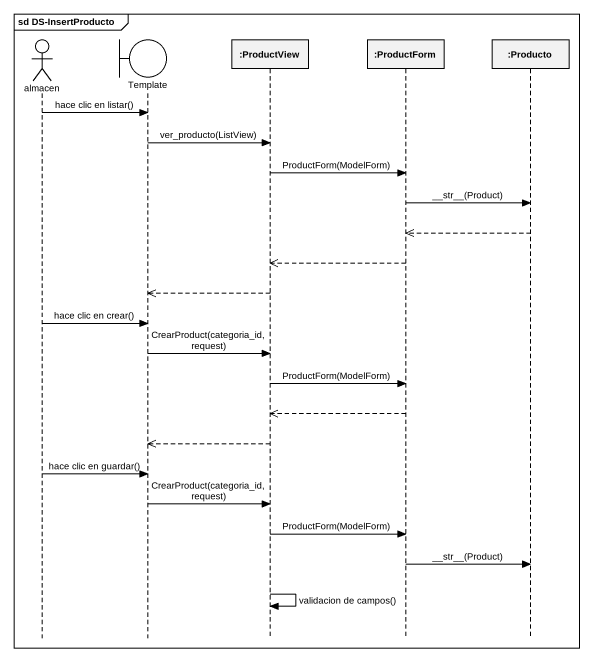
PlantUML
@startuml
mainframe sd DS-InsertProducto
hide footbox
actor almacen
boundary Template
participant ":ProductView" as ProductView
participant ":ProductForm" as ProductForm
participant ":Producto" as Producto

almacen -> Template : hace clic en listar()
Template -> ProductView : ver_producto(ListView)
ProductView -> ProductForm : ProductForm(ModelForm)
ProductForm -> Producto : ~__str~__(Product)
Producto -->> ProductForm
ProductForm -->> ProductView
ProductView -->> Template
almacen -> Template : hace clic en crear()
Template -> ProductView : CrearProduct(categoria_id, request)
ProductView -> ProductForm : ProductForm(ModelForm)
ProductForm -->> ProductView
ProductView -->> Template
almacen -> Template : hace clic en guardar()
Template -> ProductView : CrearProduct(categoria_id, request)
ProductView -> ProductForm : ProductForm(ModelForm)
ProductForm -> Producto : ~__str~__(Product)
ProductView -> ProductView : validacion de campos()
@enduml
